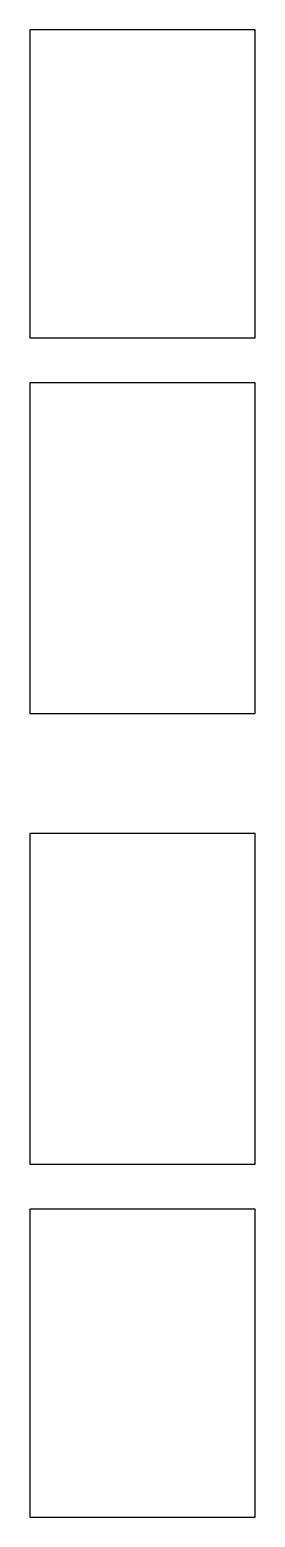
# Model space of a CAD drawing. Header units: metres. Extents: x 2 to 32, y -99 to 99.
import ezdxf

# ---------------------------------------------------------------- set-up
doc = ezdxf.new("R2010")
doc.units = ezdxf.units.M

msp = doc.modelspace()

# ---------------------------------------------------------------- linework, layer by layer
at = {"layer": 'TREAD'}
for p, q in [((32, 99), (2, 99)), ((2, 99), (2, 58)), ((32, 58), (32, 99)), ((2, 58), (32, 58)), ((32, 52), (2, 52)), ((2, 52), (2, 8)), ((32, 8), (32, 52)), ((2, 8), (32, 8)), ((32, -8), (2, -8)), ((2, -8), (2, -52)), ((32, -52), (32, -8)), ((2, -52), (32, -52)), ((32, -58), (2, -58)), ((2, -58), (2, -99)), ((32, -99), (32, -58)), ((2, -99), (32, -99))]:
    msp.add_line(p, q, dxfattribs=at)

doc.saveas('drawing.dxf')
